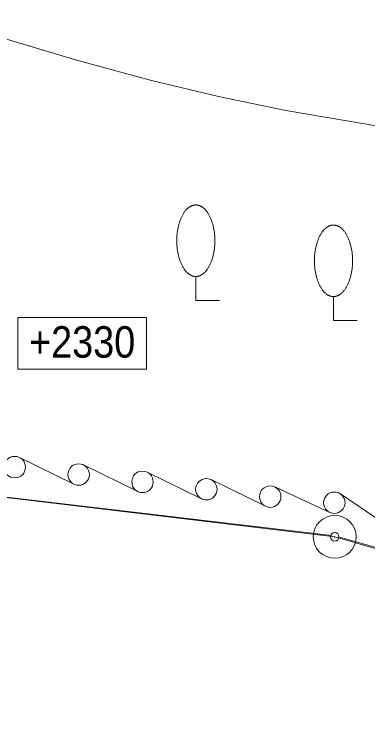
# Model space of a CAD drawing. Units: millimetres at full size, sheet at 1:200; details may follow other scales. Extents: x -40000 to 40000, y -27700 to 27700.
# Drawn here: x -22024 to -17894, y -185 to 7995 of the extents above; entities that cross this region are included whole.
import ezdxf
from ezdxf.enums import TextEntityAlignment as Align

# ---------------------------------------------------------------- set-up
doc = ezdxf.new("R2010")
doc.units = ezdxf.units.MM
doc.header["$LTSCALE"] = 200
doc.header["$PDMODE"] = 32
doc.header["$PDSIZE"] = 100
for name, color, linetype, lineweight in [('0-1_躯体・仕上１', 134, 'Continuous', 9), ('0-4_外構２', 6, 'Continuous', 13), ('0-5_計画レベル', 134, 'Continuous', 9), ('0-9_雨水ルート', 134, 'Continuous', 9), ('C-0_Layer192', 8, 'Continuous', 18), ('C-D_文字', 1, 'Continuous', 18)]:
    doc.layers.add(name, color=color, linetype=linetype, lineweight=lineweight)
doc.styles.add('HGｺﾞｼｯｸM', font='')
doc.styles.add('ＭＳ ゴシック', font='')
doc.styles.get('HGｺﾞｼｯｸM').set_extended_font_data('HGｺﾞｼｯｸM')
doc.styles.get('ＭＳ ゴシック').set_extended_font_data('MS Gothic')

msp = doc.modelspace()

# ---------------------------------------------------------------- linework, layer by layer
at = {"layer": '0-1_躯体・仕上１'}
msp.add_line((-28429.9, 3111.8), (-18319.6, 1919.4), dxfattribs=at)
msp.add_lwpolyline([(-28427.5, 3114.3), (-18282.5, 1902.3), (-11927, 78.2)], dxfattribs=at)
msp.add_circle((-18282.5, 1902.3), 250, dxfattribs=at)
at = {"layer": '0-4_外構２'}
msp.add_lwpolyline([(-23089.7, 7994.8), (-21306.9, 7460.7), (-20418.1, 7219.7), (-19638.9, 7033.3), (-18854.4, 6870.5), (-15960.3, 6379.5)], dxfattribs=at)
at = {"layer": '0-5_計画レベル'}
for p, q in [((-28429.9, 3111.8), (-18319.6, 1919.4)), ((-21960.3, 2827), (-21325, 2516.6)), ((-21215.3, 2741.2), (-20579.9, 2430.8)), ((-20470.2, 2655.4), (-19834.9, 2345)), ((-19725.1, 2569.6), (-19089.8, 2259.2)), ((-18982.3, 2484.9), (-18339.6, 2186.7)), ((-18216.7, 2403.5), (-17631.8, 2006.1)), ((-11027.9, -184.6), (-18221.9, 1899.6))]:
    msp.add_line(p, q, dxfattribs=at)
for centre in [(-22015.2, 2714.7), (-21270.1, 2628.9), (-20525.1, 2543.1), (-19780, 2457.3), (-19034.9, 2371.5), (-18287, 2300.1)]:
    msp.add_circle(centre, 125, dxfattribs=at)
at = {"layer": '0-9_雨水ルート'}
for points in [[(-19902.9, 5769.9), (-19905.3, 5769.8), (-19907.8, 5769.8), (-19910.3, 5769.6), (-19912.8, 5769.4), (-19915.3, 5769.2), (-19917.8, 5768.9), (-19920.3, 5768.6), (-19922.8, 5768.2), (-19925.4, 5767.7), (-19927.9, 5767.2), (-19930.5, 5766.6), (-19933, 5766), (-19935.6, 5765.3), (-19938.2, 5764.6), (-19940.7, 5763.8), (-19943.3, 5762.9), (-19945.9, 5762), (-19948.5, 5761), (-19951.1, 5759.9), (-19953.7, 5758.8), (-19956.3, 5757.7), (-19958.9, 5756.4), (-19961.4, 5755.1), (-19964, 5753.8), (-19966.6, 5752.4), (-19969.2, 5750.9), (-19971.8, 5749.3), (-19974.4, 5747.7), (-19977, 5746), (-19979.6, 5744.3), (-19982.1, 5742.5), (-19984.7, 5740.6), (-19989.8, 5736.7), (-19994.9, 5732.5), (-20000, 5728), (-20005, 5723.3), (-20009.9, 5718.3), (-20014.8, 5713.1), (-20019.7, 5707.6)], [(-19790.9, 5713.1), (-19795.8, 5718.3), (-19800.8, 5723.3), (-19805.8, 5728), (-19810.9, 5732.5), (-19815.9, 5736.7), (-19821.1, 5740.6), (-19823.6, 5742.5), (-19826.2, 5744.3), (-19828.8, 5746), (-19831.4, 5747.7), (-19833.9, 5749.3), (-19836.5, 5750.9), (-19839.1, 5752.4), (-19841.7, 5753.8), (-19844.3, 5755.1), (-19846.9, 5756.4), (-19849.5, 5757.7), (-19852.1, 5758.8), (-19854.7, 5759.9), (-19857.3, 5761), (-19859.8, 5762), (-19862.4, 5762.9), (-19865, 5763.8), (-19867.6, 5764.6), (-19870.2, 5765.3), (-19872.7, 5766), (-19875.3, 5766.6), (-19877.8, 5767.2), (-19880.4, 5767.7), (-19882.9, 5768.2), (-19885.4, 5768.6), (-19888, 5768.9), (-19890.5, 5769.2), (-19893, 5769.4), (-19895.5, 5769.6), (-19897.9, 5769.8), (-19900.4, 5769.8), (-19902.9, 5769.9)], [(-20019.7, 5707.6), (-20024.5, 5701.9), (-20029.2, 5696), (-20033.9, 5689.8), (-20038.5, 5683.3), (-20043, 5676.7), (-20047.4, 5669.8), (-20051.7, 5662.6), (-20055.9, 5655.3), (-20060, 5647.8), (-20064.1, 5640.1), (-20068, 5632.2), (-20071.8, 5624.1), (-20075.4, 5615.8), (-20079, 5607.4), (-20082.4, 5598.8), (-20085.7, 5590), (-20088.9, 5581.2), (-20094.9, 5563), (-20100.3, 5544.5), (-20105.2, 5525.6), (-20109.5, 5506.5), (-20113.3, 5487.2), (-20116.6, 5467.8), (-20119.3, 5448.3), (-20121.4, 5428.9), (-20123.1, 5409.7), (-20124.2, 5390.6), (-20124.9, 5371.7), (-20125.1, 5353.1), (-20124.9, 5334.5), (-20124.2, 5315.7), (-20123.1, 5296.6), (-20121.4, 5277.3), (-20119.3, 5257.9), (-20116.6, 5238.4), (-20113.3, 5219), (-20109.5, 5199.7), (-20105.2, 5180.6), (-20100.3, 5161.7)], [(-19700.5, 5180.6), (-19696.2, 5199.7), (-19692.4, 5219), (-19689.2, 5238.4), (-19686.5, 5257.9), (-19684.3, 5277.3), (-19682.7, 5296.6), (-19681.5, 5315.7), (-19680.8, 5334.5), (-19680.6, 5353.1), (-19680.8, 5371.7), (-19681.5, 5390.6), (-19682.7, 5409.7), (-19684.3, 5428.9), (-19686.5, 5448.3), (-19689.2, 5467.8), (-19692.4, 5487.2), (-19696.2, 5506.5), (-19700.5, 5525.6), (-19705.4, 5544.5), (-19710.9, 5563), (-19716.8, 5581.2), (-19720, 5590), (-19723.3, 5598.8), (-19726.8, 5607.4), (-19730.3, 5615.8), (-19734, 5624.1), (-19737.8, 5632.2), (-19741.7, 5640.1), (-19745.7, 5647.8), (-19749.8, 5655.3), (-19754, 5662.6), (-19758.4, 5669.8), (-19762.8, 5676.7), (-19767.3, 5683.3), (-19771.9, 5689.8), (-19776.5, 5696), (-19781.2, 5701.9), (-19786, 5707.6), (-19790.9, 5713.1)], [(-18296.9, 5535.9), (-18299.3, 5535.8), (-18301.8, 5535.8), (-18304.3, 5535.6), (-18306.8, 5535.4), (-18309.3, 5535.2), (-18311.8, 5534.9), (-18314.3, 5534.6), (-18316.9, 5534.2), (-18319.4, 5533.7), (-18321.9, 5533.2), (-18324.5, 5532.6), (-18327, 5532), (-18329.6, 5531.3), (-18332.2, 5530.6), (-18334.7, 5529.8), (-18337.3, 5528.9), (-18339.9, 5528), (-18342.5, 5527), (-18345.1, 5525.9), (-18347.7, 5524.8), (-18350.3, 5523.7), (-18352.9, 5522.4), (-18355.4, 5521.1), (-18358, 5519.8), (-18360.6, 5518.4), (-18363.2, 5516.9), (-18365.8, 5515.3), (-18368.4, 5513.7), (-18371, 5512), (-18373.6, 5510.3), (-18376.1, 5508.5), (-18378.7, 5506.6), (-18383.8, 5502.7), (-18388.9, 5498.5), (-18394, 5494), (-18399, 5489.3), (-18403.9, 5484.3), (-18408.9, 5479.1), (-18413.7, 5473.6)], [(-18184.9, 5479.1), (-18189.8, 5484.3), (-18194.8, 5489.3), (-18199.8, 5494), (-18204.9, 5498.5), (-18209.9, 5502.7), (-18215.1, 5506.6), (-18217.6, 5508.5), (-18220.2, 5510.3), (-18222.8, 5512), (-18225.4, 5513.7), (-18227.9, 5515.3), (-18230.5, 5516.9), (-18233.1, 5518.4), (-18235.7, 5519.8), (-18238.3, 5521.1), (-18240.9, 5522.4), (-18243.5, 5523.7), (-18246.1, 5524.8), (-18248.7, 5525.9), (-18251.3, 5527), (-18253.9, 5528), (-18256.4, 5528.9), (-18259, 5529.8), (-18261.6, 5530.6), (-18264.2, 5531.3), (-18266.7, 5532), (-18269.3, 5532.6), (-18271.8, 5533.2), (-18274.4, 5533.7), (-18276.9, 5534.2), (-18279.4, 5534.6), (-18282, 5534.9), (-18284.5, 5535.2), (-18287, 5535.4), (-18289.5, 5535.6), (-18291.9, 5535.8), (-18294.4, 5535.8), (-18296.9, 5535.9)], [(-18413.7, 5473.6), (-18418.5, 5467.9), (-18423.2, 5462), (-18427.9, 5455.8), (-18432.5, 5449.3), (-18437, 5442.7), (-18441.4, 5435.8), (-18445.7, 5428.6), (-18449.9, 5421.3), (-18454, 5413.8), (-18458.1, 5406.1), (-18462, 5398.2), (-18465.8, 5390.1), (-18469.4, 5381.8), (-18473, 5373.4), (-18476.4, 5364.8), (-18479.7, 5356), (-18482.9, 5347.2), (-18488.9, 5329.1), (-18494.3, 5310.5), (-18499.2, 5291.6), (-18503.5, 5272.5), (-18507.3, 5253.2), (-18510.6, 5233.8), (-18513.3, 5214.3), (-18515.4, 5194.9), (-18517.1, 5175.7), (-18518.3, 5156.6), (-18518.9, 5137.7), (-18519.2, 5119.1), (-18518.9, 5100.5), (-18518.3, 5081.7), (-18517.1, 5062.6), (-18515.4, 5043.3), (-18513.3, 5023.9), (-18510.6, 5004.4), (-18507.3, 4985), (-18503.5, 4965.7), (-18499.2, 4946.6), (-18494.3, 4927.7)], [(-18094.6, 4946.6), (-18090.2, 4965.7), (-18086.4, 4985), (-18083.2, 5004.4), (-18080.5, 5023.9), (-18078.3, 5043.3), (-18076.7, 5062.6), (-18075.5, 5081.7), (-18074.8, 5100.5), (-18074.6, 5119.1), (-18074.8, 5137.7), (-18075.5, 5156.6), (-18076.7, 5175.7), (-18078.3, 5194.9), (-18080.5, 5214.3), (-18083.2, 5233.8), (-18086.4, 5253.2), (-18090.2, 5272.5), (-18094.6, 5291.6), (-18099.4, 5310.5), (-18104.9, 5329.1), (-18110.8, 5347.2), (-18114, 5356), (-18117.3, 5364.8), (-18120.8, 5373.4), (-18124.3, 5381.8), (-18128, 5390.1), (-18131.8, 5398.2), (-18135.7, 5406.1), (-18139.7, 5413.8), (-18143.8, 5421.3), (-18148.1, 5428.6), (-18152.4, 5435.8), (-18156.8, 5442.7), (-18161.3, 5449.3), (-18165.9, 5455.8), (-18170.5, 5462), (-18175.3, 5467.9), (-18180, 5473.6), (-18184.9, 5479.1)], [(-20100.3, 5161.7), (-20094.9, 5143.2), (-20088.9, 5125), (-20085.7, 5116.2), (-20082.4, 5107.4), (-20079, 5098.9), (-20075.4, 5090.4), (-20071.8, 5082.2), (-20068, 5074.1), (-20064.1, 5066.1), (-20060, 5058.4), (-20055.9, 5050.9), (-20051.7, 5043.6), (-20047.4, 5036.4), (-20043, 5029.6), (-20038.5, 5022.9), (-20033.9, 5016.4), (-20029.2, 5010.2), (-20024.5, 5004.3), (-20019.7, 4998.6), (-20014.8, 4993.1), (-20009.9, 4987.9), (-20005, 4982.9), (-20000, 4978.2), (-19994.9, 4973.7), (-19989.8, 4969.5), (-19984.7, 4965.6), (-19982.1, 4963.7), (-19979.6, 4961.9), (-19977, 4960.2), (-19974.4, 4958.5), (-19971.8, 4956.9), (-19969.2, 4955.3), (-19966.6, 4953.9), (-19964, 4952.4), (-19961.4, 4951.1), (-19958.9, 4949.8), (-19956.3, 4948.5), (-19953.7, 4947.4), (-19951.1, 4946.3)], [(-19852.1, 4947.4), (-19849.5, 4948.5), (-19846.9, 4949.8), (-19844.3, 4951.1), (-19841.7, 4952.4), (-19839.1, 4953.9), (-19836.5, 4955.3), (-19833.9, 4956.9), (-19831.4, 4958.5), (-19828.8, 4960.2), (-19826.2, 4961.9), (-19823.6, 4963.7), (-19821.1, 4965.6), (-19815.9, 4969.5), (-19810.9, 4973.7), (-19805.8, 4978.2), (-19800.8, 4982.9), (-19795.8, 4987.9), (-19790.9, 4993.1), (-19786, 4998.6), (-19781.2, 5004.3), (-19776.5, 5010.2), (-19771.9, 5016.4), (-19767.3, 5022.9), (-19762.8, 5029.6), (-19758.4, 5036.4), (-19754, 5043.6), (-19749.8, 5050.9), (-19745.7, 5058.4), (-19741.7, 5066.1), (-19737.8, 5074.1), (-19734, 5082.2), (-19730.3, 5090.4), (-19726.8, 5098.9), (-19723.3, 5107.4), (-19720, 5116.2), (-19716.8, 5125), (-19710.9, 5143.2), (-19705.4, 5161.7), (-19700.5, 5180.6)], [(-19951.1, 4946.3), (-19948.5, 4945.2), (-19945.9, 4944.2), (-19943.3, 4943.3), (-19940.7, 4942.4), (-19938.2, 4941.6), (-19935.6, 4940.9), (-19933, 4940.2), (-19930.5, 4939.6), (-19927.9, 4939), (-19925.4, 4938.5), (-19922.8, 4938), (-19920.3, 4937.6), (-19917.8, 4937.3), (-19915.3, 4937), (-19912.8, 4936.8), (-19910.3, 4936.6), (-19907.8, 4936.4), (-19905.3, 4936.4), (-19902.9, 4936.3), (-19900.4, 4936.4), (-19897.9, 4936.4), (-19895.5, 4936.6), (-19893, 4936.8), (-19890.5, 4937), (-19888, 4937.3), (-19885.4, 4937.6), (-19882.9, 4938), (-19880.4, 4938.5), (-19877.8, 4939), (-19875.3, 4939.6), (-19872.7, 4940.2), (-19870.2, 4940.9), (-19867.6, 4941.6), (-19865, 4942.4), (-19862.4, 4943.3), (-19859.8, 4944.2), (-19857.3, 4945.2), (-19854.7, 4946.3), (-19852.1, 4947.4)], [(-19902.9, 4936.3), (-19902.9, 4658.5), (-19625, 4658.5)], [(-18494.3, 4927.7), (-18488.9, 4909.2), (-18482.9, 4891), (-18479.7, 4882.2), (-18476.4, 4873.4), (-18473, 4864.9), (-18469.4, 4856.4), (-18465.8, 4848.2), (-18462, 4840.1), (-18458.1, 4832.1), (-18454, 4824.4), (-18449.9, 4816.9), (-18445.7, 4809.6), (-18441.4, 4802.4), (-18437, 4795.6), (-18432.5, 4788.9), (-18427.9, 4782.4), (-18423.2, 4776.2), (-18418.5, 4770.3), (-18413.7, 4764.6), (-18408.9, 4759.1), (-18403.9, 4753.9), (-18399, 4748.9), (-18394, 4744.2), (-18388.9, 4739.7), (-18383.8, 4735.5), (-18378.7, 4731.6), (-18376.1, 4729.7), (-18373.6, 4727.9), (-18371, 4726.2), (-18368.4, 4724.5), (-18365.8, 4722.9), (-18363.2, 4721.3), (-18360.6, 4719.9), (-18358, 4718.4), (-18355.4, 4717.1), (-18352.9, 4715.8), (-18350.3, 4714.5), (-18347.7, 4713.4), (-18345.1, 4712.3)], [(-18246.1, 4713.4), (-18243.5, 4714.5), (-18240.9, 4715.8), (-18238.3, 4717.1), (-18235.7, 4718.4), (-18233.1, 4719.9), (-18230.5, 4721.3), (-18227.9, 4722.9), (-18225.4, 4724.5), (-18222.8, 4726.2), (-18220.2, 4727.9), (-18217.6, 4729.7), (-18215.1, 4731.6), (-18209.9, 4735.5), (-18204.9, 4739.7), (-18199.8, 4744.2), (-18194.8, 4748.9), (-18189.8, 4753.9), (-18184.9, 4759.1), (-18180, 4764.6), (-18175.3, 4770.3), (-18170.5, 4776.2), (-18165.9, 4782.4), (-18161.3, 4788.9), (-18156.8, 4795.6), (-18152.4, 4802.4), (-18148.1, 4809.6), (-18143.8, 4816.9), (-18139.7, 4824.4), (-18135.7, 4832.1), (-18131.8, 4840.1), (-18128, 4848.2), (-18124.3, 4856.4), (-18120.8, 4864.9), (-18117.3, 4873.4), (-18114, 4882.2), (-18110.8, 4891), (-18104.9, 4909.2), (-18099.4, 4927.7), (-18094.6, 4946.6)], [(-18345.1, 4712.3), (-18342.5, 4711.2), (-18339.9, 4710.2), (-18337.3, 4709.3), (-18334.7, 4708.4), (-18332.2, 4707.6), (-18329.6, 4706.9), (-18327, 4706.2), (-18324.5, 4705.6), (-18321.9, 4705), (-18319.4, 4704.5), (-18316.9, 4704), (-18314.3, 4703.6), (-18311.8, 4703.3), (-18309.3, 4703), (-18306.8, 4702.8), (-18304.3, 4702.6), (-18301.8, 4702.4), (-18299.3, 4702.4), (-18296.9, 4702.3), (-18294.4, 4702.4), (-18291.9, 4702.4), (-18289.5, 4702.6), (-18287, 4702.8), (-18284.5, 4703), (-18282, 4703.3), (-18279.4, 4703.6), (-18276.9, 4704), (-18274.4, 4704.5), (-18271.8, 4705), (-18269.3, 4705.6), (-18266.7, 4706.2), (-18264.2, 4706.9), (-18261.6, 4707.6), (-18259, 4708.4), (-18256.4, 4709.3), (-18253.9, 4710.2), (-18251.3, 4711.2), (-18248.7, 4712.3), (-18246.1, 4713.4)], [(-18296.9, 4702.3), (-18296.9, 4424.5), (-18019, 4424.5)]]:
    msp.add_lwpolyline(points, dxfattribs=at)
at = {"layer": 'C-0_Layer192', "color": 7}
msp.add_point((-18282.5, 1902.3), dxfattribs=at)
at = {"layer": 'C-D_文字'}
msp.add_lwpolyline([(-21978.1, 3858.1), (-20478.1, 3858.1), (-20478.1, 4458.1), (-21978.1, 4458.1)], close=True, dxfattribs=at)

# ---------------------------------------------------------------- texts
at = {"layer": '0-1_躯体・仕上１', "color": 7, "style": 'ＭＳ ゴシック'}
msp.add_text('As', height=2.03, dxfattribs=at).set_placement((-20024.5, -151.3), align=Align.BOTTOM_LEFT)
at = {"layer": 'C-D_文字', "style": 'HGｺﾞｼｯｸM', "width": 0.9}
msp.add_text('+2330', height=366.6, dxfattribs=at).set_placement((-21849, 3880.6), align=Align.BOTTOM_LEFT)

doc.saveas('drawing.dxf')
